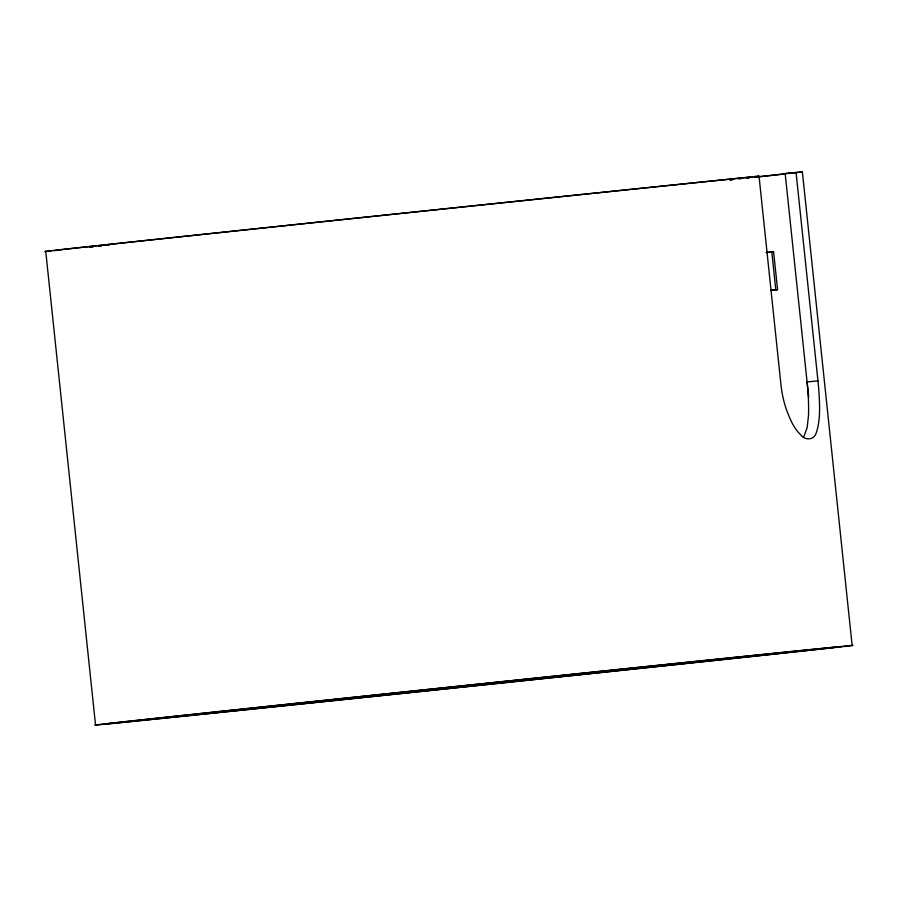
<?xml version="1.0" encoding="UTF-8"?>
<svg xmlns="http://www.w3.org/2000/svg" width="897" height="897" viewBox="0 0 897 897"><rect width="100%" height="100%" fill="white"/><g stroke="black" fill="none" stroke-linecap="round" stroke-linejoin="round"><path stroke-width="1.35" d="M803.712 436.906L807.143 427.701L808.5 415.58A56.78 10.82 84 0 0 807.087 381.976L817.963 380.821L796.054 172.437L785.178 173.592L808.69 397.248M95.531 724.978L96.663 724.832A380.967 0.662 -6 0 1 599.118 671.461A380.967 0.662 -6 0 1 792.556 652.119A380.967 0.662 -6 0 1 201.758 714.326L191.79 715.346A380.788 0.662 -6 0 1 95.531 724.978L45.747 251.373L46.879 251.227A380.967 0.662 -6 0 1 346.007 219.204A380.967 0.662 -6 0 1 752.291 176.832L759.03 176.148L780.928 384.521A56.601 26.574 83.9 0 0 787.151 411.566L789.517 417.419A57.341 23.692 84 0 0 800.449 434.518C804.519 440.494 814.005 440.595 816.214 432.948A57.341 13.489 84 0 0 819.466 414.425L819.6 408.326A56.601 9.833 84 0 0 817.963 380.821M53.876 250.689L59.247 250.117M759.03 176.148L742.436 177.875A369.542 0.65 -6 0 0 303.836 223.678A369.542 0.65 -6 0 0 59.807 250.039M92.245 246.843L89.565 247.124L93.366 246.742M766.116 252.539L773.584 251.777L777.576 289.664A328.549 0.572 -6 0 1 770.747 290.404M771.241 290.303L777.576 289.664M98.95 246.137L101.238 245.901M785.178 173.592L787.297 173.39A369.542 0.65 -6 0 1 788.923 173.379M796.054 172.437L798.543 172.202A380.967 0.662 -6 0 1 788.564 173.525M51.196 250.969L48.113 251.261A380.788 0.662 -6 0 1 45.747 251.373M802.378 171.888L852.15 645.481M771.801 251.956L775.782 289.843M785.895 173.827A380.967 0.662 -6 0 1 754.96 177.202M749.701 177.774A380.967 0.662 -6 0 1 746.977 178.066M732.703 179.602A380.967 0.662 -6 0 1 730.18 179.882M109.367 245.105A380.788 0.662 -6 0 1 106.564 245.397M101.148 245.946A380.788 0.662 -6 0 1 98.524 246.215M785.716 173.76A369.542 0.65 -6 0 1 755.151 177.135M748.681 177.841A369.542 0.65 -6 0 1 746.259 178.111M741.214 178.649A369.542 0.65 -6 0 1 738.601 178.929M732.367 179.602A369.542 0.65 -6 0 1 729.844 179.882M773.595 251.777A328.549 0.572 -6 0 1 766.756 252.517M797.938 650.897L792.208 651.469A369.542 0.65 -6 0 0 353.62 697.283A369.542 0.65 -6 0 0 109.58 723.632L111.677 723.442A369.351 0.639 -6 0 0 148.723 719.73L154.452 719.147A369.542 0.65 -6 0 0 593.04 673.344A369.542 0.65 -6 0 0 837.08 646.984L834.961 647.186A369.351 0.639 -6 0 0 797.938 650.897"/></g></svg>
